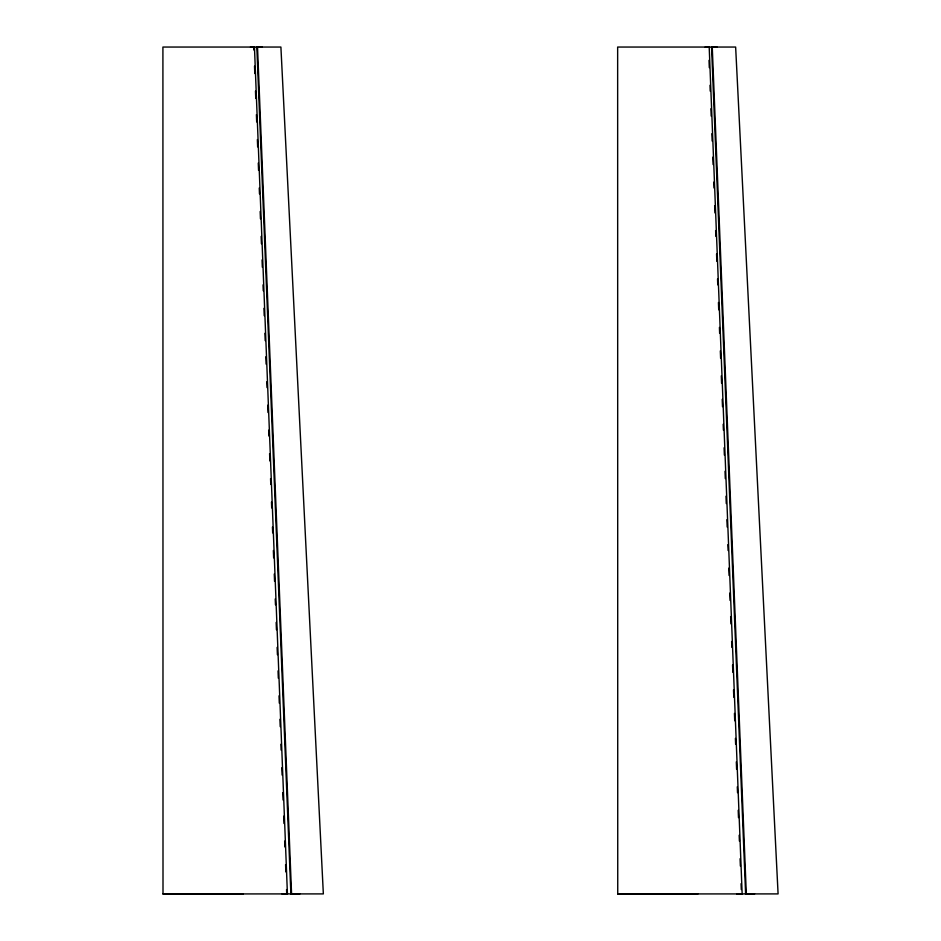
<?xml version="1.0" encoding="UTF-8"?>
<svg xmlns="http://www.w3.org/2000/svg" width="941" height="941" viewBox="0 0 941 941"><rect width="100%" height="100%" fill="white"/><g stroke="black" fill="none" stroke-linecap="round" stroke-linejoin="round"><path stroke-width="1.41" d="M250.447 47.05L254.458 47.05L287.417 893.903L281.959 893.903M256.822 47.097L257.516 47.05L291.569 893.903L290.875 893.95L256.822 47.097L262.268 47.05M711.561 47.097L712.255 47.05L746.307 893.903L745.613 893.95L711.561 47.097L717.007 47.05M736.697 893.903L742.155 893.903L709.196 47.05L705.185 47.05M298.026 893.903L290.875 893.95L299.873 893.903M752.765 893.903L745.613 893.95L754.6 893.903M243.178 893.903L162.911 893.95L323.351 893.903L280.9 47.05L162.911 47.05L163.005 893.903M617.649 893.95L778.089 893.903L735.639 47.05L617.649 47.05L617.743 893.903L697.916 893.903M738.003 893.903L741.461 893.95M283.265 893.903L286.723 893.95L286.558 889.551M709.02 60.306L709.302 67.646M709.996 85.255L710.22 91.124M710.902 108.733L711.196 116.072M711.878 133.693L712.161 141.032M712.784 157.171L713.078 164.51M713.76 182.119L713.984 187.988M714.678 205.609L714.96 212.948M715.642 230.557L715.878 236.426M716.56 254.035L716.842 261.375M717.536 278.995L717.76 284.864M718.442 302.473L718.724 309.812M719.418 327.421L719.642 333.29M720.324 350.911L720.618 358.25M721.3 375.859L721.582 383.199M722.217 399.337L722.5 406.677M723.182 424.285L723.417 430.166M724.1 447.775L724.382 455.115M725.017 471.253L725.299 478.593M725.982 496.213L726.264 503.541M726.899 519.691L727.181 527.031M727.863 544.639L728.099 550.509M728.781 568.129L729.063 575.457M729.757 593.077L730.04 600.417M730.663 616.555L730.957 623.895M731.639 641.503L731.863 647.384M732.557 664.993L732.839 672.333M733.521 689.941L733.804 697.281M734.439 713.419L734.721 720.759M735.403 738.379L735.639 744.249M736.321 761.857L736.603 769.197M737.297 786.805L737.521 792.675M738.203 810.295L738.485 817.635M739.179 835.243L739.403 841.113M740.085 858.721L740.379 866.061M741.061 883.681L741.285 889.551M253.776 47.097L253.882 50.026M254.517 66.176L254.799 73.516M255.481 91.124L255.764 98.464M256.399 114.614L256.681 121.942M257.364 139.562L257.658 146.902M258.281 163.04L258.563 170.38M259.257 187.988L259.481 193.87M260.163 211.478L260.457 218.818M261.139 236.426L261.422 243.766M262.057 259.904L262.339 267.244M263.021 284.864L263.257 290.734M263.939 308.342L264.221 315.682M264.903 333.29L265.197 340.63M265.821 356.78L266.103 364.12M266.797 381.728L267.021 387.598M267.703 405.206L267.997 412.546M268.679 430.166L268.903 436.036M269.596 453.644L269.879 460.984M270.561 478.593L270.785 484.462M271.478 502.082L271.702 507.952M272.443 527.031L272.678 532.9M273.361 550.509L273.643 557.848M274.278 573.998L274.56 581.338M275.243 598.947L275.478 604.816M276.16 622.424L276.442 629.764M277.125 647.384L277.419 654.713M278.042 670.862L278.324 678.202M279.018 695.811L279.301 703.15M279.924 719.3L280.218 726.628M280.9 744.249L281.124 750.118M281.818 767.727L282.1 775.066M282.782 792.675L283.065 800.015M283.7 816.165L283.982 823.504M284.664 841.113L284.9 846.982M285.582 864.591L285.864 871.931"/></g></svg>
